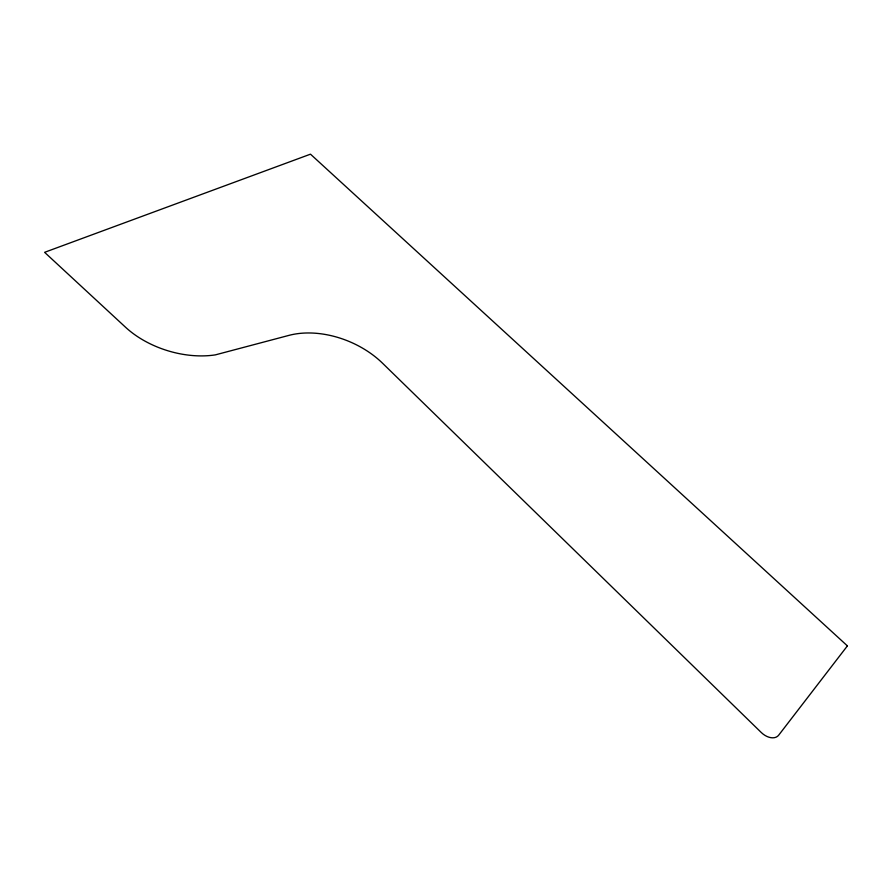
<?xml version="1.0" encoding="UTF-8"?>
<svg xmlns="http://www.w3.org/2000/svg" width="892" height="892" viewBox="0 0 892 892"><rect width="100%" height="100%" fill="white"/><g stroke="black" fill="none" stroke-linecap="round" stroke-linejoin="round"><path stroke-width="1.34" d="M847.4 645.886L778.671 735.198A14.261 9.433 43.8 0 1 761.289 732.522L382.534 363.211A76.578 50.889 22.7 0 0 288.517 335.492L215.318 354.882A77.794 49.45 17.3 0 1 125.527 327.23L44.6 252.325L310.483 154.171L847.4 645.886"/></g></svg>
